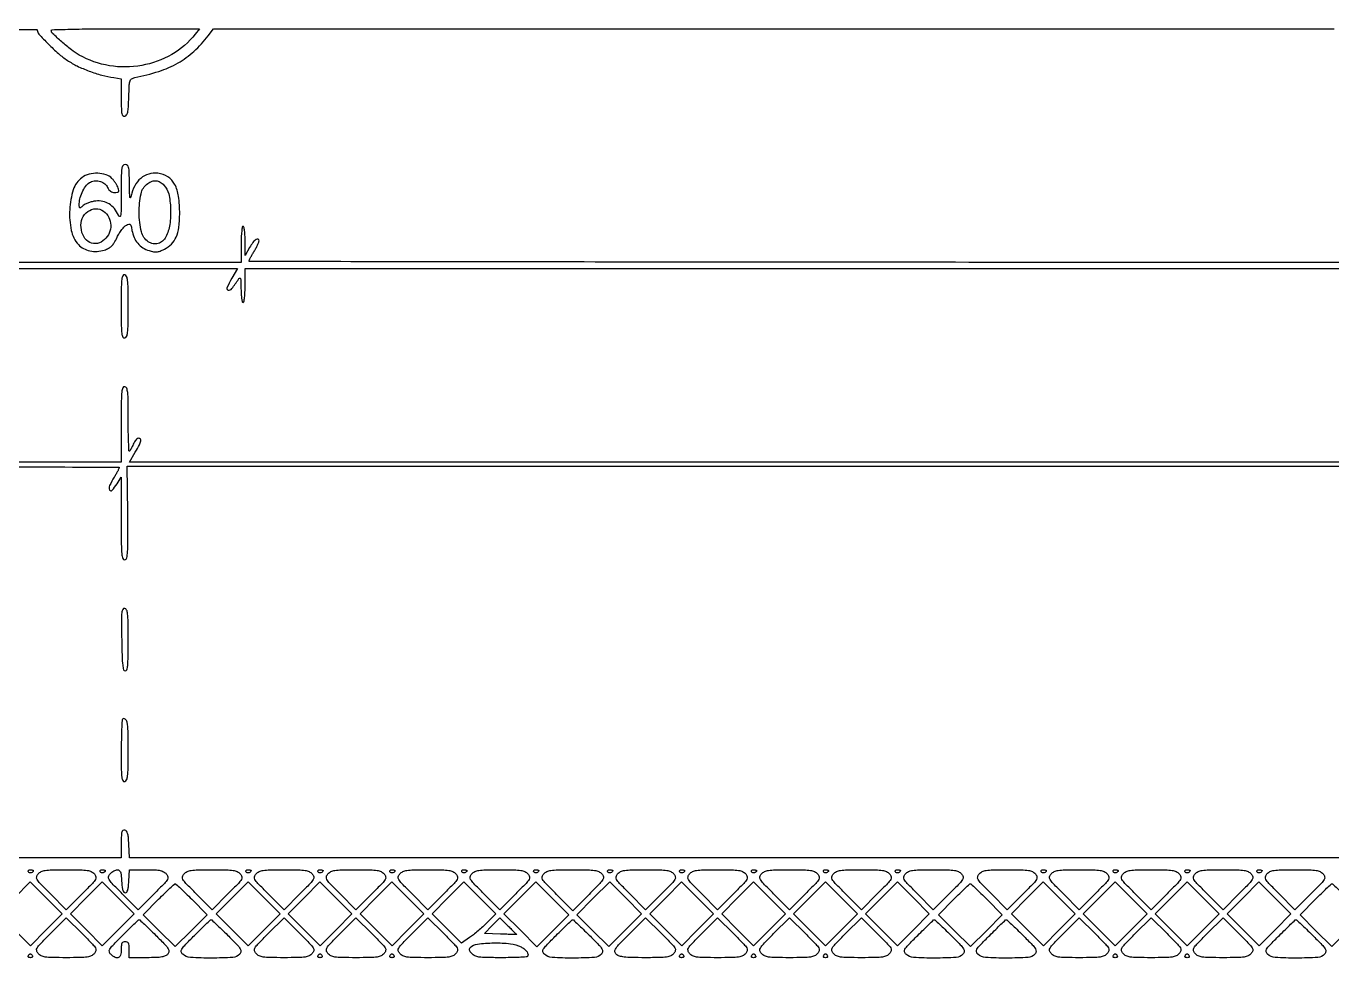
# Model space of a CAD drawing. Extents: x 0 to 836, y 5 to 589.
# Drawn here: x 390.2 to 445.5, y 508.4 to 548.1 of the extents above; entities that cross this region are included whole.
import ezdxf

# ---------------------------------------------------------------- set-up
doc = ezdxf.new("R2010")
doc.units = 0
doc.header["$MEASUREMENT"] = 0

msp = doc.modelspace()

# ---------------------------------------------------------------- linework, layer by layer
for points in [[(201.712326, 537.783562, -0.000001), (217.055896, 537.76491, -0.426088)], [(546.939, 229.3929, -0.000106), (546.943559, 250.949215, -0.000176), (546.957638, 269.095817, -0.000001), (546.976289, 285.583213, -0.415883)], [(836.0595, 588.6891), (420.497259, 588.710259, 0.000013), (261.145696, 588.714318, 0.000021), (126.989856, 588.708632), (4.934769, 588.698274, 0.19889), (4.878609, 588.675009, 0.198853), (4.855343, 588.618859), (4.83877, 516.273901, 0.000036), (4.826254, 436.744061, 0.000021), (4.8222, 342.282364), (4.8222, 95.946129), (4.469225, 95.920114, 0.031904), (4.160456, 95.877435, 0.315999), (4.075312, 95.787407, 0.415411), (4.137995, 95.703578, 0.035338), (4.43445, 95.6826), (4.8222, 95.6826), (4.8222, 50.2101), (4.8222, 4.7376), (420.462, 4.7376), (836.1018, 4.7376)], [(604.852986, 529.408162, -0.000002), (620.423836, 529.389509, -0.550615)], [(238.738155, 529.614638, -0.000002), (224.300981, 529.63329, -0.415836)], [(308.18842, 529.408162, -0.000002), (322.638019, 529.38951, -0.415836)], [(531.796111, 538.074638, -0.000002), (517.6951, 538.093291, -0.426056)], [(446.3496, 538.056, -0.000127), (428.442779, 538.060559, -0.000212), (413.368417, 538.074638, -0.000002), (399.676779, 538.093291, -0.415815), (399.650833, 538.11945, -0.111035), (399.660059, 538.159209, -0.00754), (399.712365, 538.263667, -0.010506), (399.779825, 538.387054, -0.007675), (399.859693, 538.5213, 0.013093), (399.939685, 538.65913, 0.015532), (400.00767, 538.79343, 0.014424), (400.057831, 538.909253, 0.08935), (400.07076, 538.9725, 0.300243), (400.028695, 539.039601, 0.270054), (399.946044, 539.031305, 0.076762), (399.813882, 538.900354, 0.029789), (399.672942, 538.683923), (399.483983, 538.3521), (399.482592, 538.96545, 0.012089), (399.476188, 539.20756, 0.022171), (399.457481, 539.403965, 0.019132), (399.431088, 539.551054, 0.352327), (399.3966, 539.5788, 0.365646), (399.361003, 539.548751, 0.014491), (399.3355, 539.3673, 0.018502), (399.317644, 539.125321, 0.009164), (399.312, 538.8174), (399.312, 538.056), (394.449695, 538.056), (389.58739, 538.056)], [(77.850638, 481.579418, -0.000002), (77.869294, 494.031443, -0.550517)], [(336.166934, 548.220763, -0.000002), (326.827688, 548.233536, -0.413812)], [(77.644162, 421.684687, -0.000002), (77.625507, 409.236574, -0.415775)], [(689.941022, 529.408162, -0.000003), (701.809045, 529.389505, -0.550493)], [(333.609652, 529.614638, -0.000003), (323.198363, 529.633296, -0.415688)], [(383.716206, 529.408162, -0.000003), (394.123716, 529.389504, -0.425916), (394.14876, 529.36335, -0.10382), (394.138677, 529.323612, -0.007062), (394.08567, 529.219133, -0.009869), (394.017721, 529.095745, -0.007234), (393.937693, 528.9615, 0.028609), (393.745805, 528.6059, 0.215036), (393.74319, 528.41928, 0.550574), (393.844454, 528.403496, 0.037328), (394.057067, 528.68655), (394.23315, 528.9615), (394.234575, 527.199847, 0.001647), (394.238981, 526.126045, 0.019671), (394.258371, 525.711454, 0.062563), (394.300372, 525.515396, 0.373672), (394.38405, 525.467531, 0.292436), (394.468886, 525.548915, 0.043269), (394.506242, 525.794958, 0.017033), (394.520599, 526.271354, 0.001543), (394.512242, 527.461834), (394.492383, 529.4268), (454.184467, 529.4268)], [(835.429914, 203.53197, -0.00002), (835.42504, 321.569549)], [(381.27946, 547.935135, -0.000004), (390.656104, 547.916048, -0.413615), (390.6828, 547.889297, 0.188005), (390.74747, 547.723386, 0.010082), (391.145149, 547.307903, 0.016776), (391.580338, 546.899564, 0.032827), (391.957361, 546.610324, 0.034971), (392.371145, 546.374035, 0.023107), (392.875077, 546.159348, 0.022728), (393.41004, 545.987347, 0.028662), (393.91875, 545.87981), (394.236, 545.831533), (394.236, 545.025463, 0.004282), (394.240048, 544.55288, 0.04277), (394.260292, 544.356297, 0.15429), (394.306267, 544.270983, 0.244548), (394.38405, 544.247714, 0.200253), (394.46203, 544.299282, 0.095625), (394.509747, 544.411965, 0.038946), (394.537953, 544.624334, 0.005765), (394.556414, 545.056799, -0.004108), (394.576578, 545.569006, -0.062791), (394.607017, 545.74321, -0.185021), (394.675132, 545.830201, -0.087614), (394.810214, 545.881944, 0.030583), (395.831825, 546.145171, 0.051371), (396.641498, 546.502844, 0.055772), (397.314768, 546.993791, 0.044457), (397.921515, 547.65768), (398.147682, 547.9542), (445.598241, 547.9542)], [(604.231838, 387.151416, -0.000003), (604.250494, 398.693431, -0.41574)], [(389.4984, 537.8022), (394.32548, 537.8022), (399.15256, 537.8022), (398.917407, 537.383873, 0.022436), (398.712797, 536.978303, 0.504052), (398.767955, 536.880013, 0.269531), (398.922766, 536.945633, 0.018953), (399.201275, 537.348019, -0.16362), (399.249607, 537.387016, -0.444968), (399.284033, 537.368972, -0.055603), (399.301227, 537.246595, -0.004947), (399.307025, 536.93505, 0.013429), (399.314934, 536.712763, 0.023296), (399.335029, 536.529156, 0.020304), (399.362521, 536.390833, 0.34644), (399.3966, 536.364, 0.362465), (399.431916, 536.393474, 0.015687), (399.457562, 536.564925, 0.019442), (399.475508, 536.79386, 0.009838), (399.4812, 537.0831), (399.4812, 537.8022), (446.265, 537.8022)], [(454.261895, 529.596), (394.57879, 529.596), (394.830395, 530.022723, 0.009261), (395.006727, 530.334854, 0.067668), (395.067189, 530.495203, 0.245826), (395.046111, 530.575524, 0.211069), (394.965364, 530.6112, 0.164333), (394.913203, 530.593581, 0.050795), (394.851887, 530.536113, 0.044639), (394.791962, 530.453415, 0.036302), (394.742848, 530.355585, -0.012001), (394.698469, 530.25532, -0.015425), (394.652668, 530.165501, -0.01326), (394.610568, 530.093469, -0.115526), (394.584534, 530.067439, -0.572378), (394.563284, 530.078622, -0.001831), (394.547503, 530.445562, -0.006227), (394.535856, 530.878981, -0.003602), (394.5321, 531.40035, 0.002493), (394.528077, 532.207303, 0.023961), (394.508212, 532.550109, 0.065149), (394.465993, 532.725738, 0.258871), (394.38405, 532.794499, 0.361047), (394.301259, 532.749115, 0.070932), (394.258714, 532.571238, 0.021467), (394.239573, 532.190377, 0.001822), (394.236, 531.209603), (394.236, 529.596), (358.704, 529.596, -0.000167)], [(493.0488, 512.8452), (443.815465, 512.8452), (394.582131, 512.8452), (394.557115, 513.415375, 0.009548), (394.538128, 513.716648, 0.049915), (394.508118, 513.879913, 0.10733), (394.459357, 513.97016, 0.169902), (394.38405, 514.013779, 0.193767), (394.307549, 513.998717, 0.187015), (394.261386, 513.93458, 0.057148), (394.240403, 513.785606, 0.006439), (394.236, 513.443728), (394.236, 512.845449), (309.218878, 512.845368)]]:
    msp.add_lwpolyline(points, format="xyb")
for points in [[(397.368427, 547.726316, -0.094964), (396.375535, 546.864368, -0.086785), (395.102817, 546.396295, -0.085725), (393.732764, 546.384987, -0.089509), (392.460637, 546.836875, -0.034998), (392.126308, 547.060645, -0.015577), (391.717496, 547.398706, -0.008477), (391.331331, 547.750641, -0.206561), (391.275, 547.881177, -0.406791), (391.304099, 547.911025, -0.000533), (392.1963, 547.932749, -0.003638), (393.208714, 547.948952, -0.002182), (394.41134, 547.9542), (397.547681, 547.9542)], [(394.232689, 540.99585, -0.00187), (394.228032, 540.277984, -0.028245), (394.21141, 540.029148, -0.467356), (394.170159, 540.002519, -0.218113), (394.115749, 540.051275, 0.065063), (393.946761, 540.332813, 0.085223), (393.72361, 540.532607, 0.089214), (393.455146, 540.640532, 0.079044), (393.153917, 540.654556, 0.031362), (393.002786, 540.627999, 0.027323), (392.848866, 540.581853, 0.028287), (392.714095, 540.52448, 0.069244), (392.625167, 540.463993, -0.010472), (392.517048, 540.37019, -0.297784), (392.48198, 540.366145, -0.274003), (392.462178, 540.39691, -0.009257), (392.4594, 540.546953, -0.072542), (392.49731, 540.806876, -0.047148), (392.611188, 541.088802, -0.048132), (392.767089, 541.32974, -0.118747), (392.931858, 541.458655, -0.094816), (393.139695, 541.509177, -0.089828), (393.355754, 541.480978, -0.093742), (393.54071, 541.380919, -0.11562), (393.660257, 541.226166, 0.05591), (393.714584, 541.135376, 0.077484), (393.782889, 541.069775, 0.081855), (393.864813, 541.030484, 0.071083), (393.959181, 541.017, 0.033646), (394.066815, 541.024251, 0.197222), (394.114893, 541.052033, 0.203472), (394.12874, 541.104959, 0.035991), (394.106111, 541.20735, 0.050004), (394.07004, 541.295258, 0.021867), (394.005933, 541.403913, 0.02138), (393.927229, 541.51427, 0.026725), (393.844688, 541.6092, 0.12095), (393.591039, 541.768551, 0.073227), (393.239922, 541.83027, 0.070822), (392.872682, 541.788371, 0.09535), (392.571354, 541.644616, 0.157916), (392.207003, 541.136721, 0.064258), (392.052315, 540.290043, 0.06353), (392.117722, 539.413972, 0.134338), (392.422829, 538.811069, 0.088066), (392.635813, 538.645924, 0.068788), (392.911583, 538.546347, 0.065649), (393.217076, 538.522456, 0.06651), (393.5169, 538.578841, 0.039272), (393.701485, 538.656277, 0.076684), (393.830232, 538.74991, 0.064492), (393.938205, 538.888994, 0.02115), (394.060271, 539.118378, -0.024953), (394.152562, 539.288676, -0.025951), (394.260259, 539.446631, -0.026783), (394.367226, 539.572634, -0.093381), (394.45325, 539.634983, -0.043134), (394.563213, 539.675711, -0.262036), (394.619965, 539.66158, -0.151705), (394.656395, 539.596921, -0.013355), (394.691395, 539.410179, 0.063366), (394.777766, 539.115511, 0.073015), (394.932597, 538.867153, 0.074499), (395.149279, 538.677551, 0.069869), (395.416675, 538.554721, 0.026842), (395.603401, 538.509535, 0.069755), (395.741297, 538.503399, 0.067582), (395.878101, 538.535398, 0.024029), (396.062454, 538.616135, 0.08301), (396.362312, 538.833149, 0.092798), (396.561609, 539.12849, 0.071312), (396.673571, 539.539149, 0.029806), (396.710458, 540.112992, 0.034601), (396.662261, 540.858323, 0.089966), (396.497207, 541.36797, 0.127907), (396.207367, 541.680919, 0.113238), (395.788266, 541.830949, 0.100897), (395.399827, 541.798688, 0.104785), (395.060882, 541.616686, 0.09659), (394.805011, 541.29808, 0.07336), (394.656302, 540.87443, -0.088362), (394.628472, 540.802119, -0.70458), (394.605575, 540.806771, -0.029636), (394.591331, 540.976952, -0.003113), (394.584129, 541.37655, 0.004094), (394.574092, 541.878786, 0.046394), (394.550142, 542.075928, 0.158405), (394.497523, 542.166186, 0.184239), (394.4052, 542.2014, 0.237806), (394.310901, 542.153862, 0.124331), (394.259703, 542.029142, 0.032469), (394.238392, 541.753704, 0.002389)], [(396.045933, 541.329758, -0.144075), (396.245734, 540.963345, -0.044146), (396.325037, 540.331223, -0.044375), (396.289911, 539.657924, -0.081718), (396.126195, 539.135876, -0.09631), (395.988249, 538.957764, -0.114296), (395.801136, 538.857437, -0.114637), (395.589414, 538.849751, -0.097318), (395.381681, 538.934174, -0.192896), (395.088969, 539.353296, -0.054774), (394.992695, 540.15784, -0.054766), (395.073526, 540.965359, -0.189883), (395.357912, 541.395206, -0.063398), (395.543619, 541.492925, -0.113636), (395.713619, 541.515403, -0.112269), (395.877741, 541.461298, -0.060914)], [(393.557048, 540.173152, -0.10684), (393.742347, 539.885661, -0.109765), (393.789966, 539.550179, -0.109146), (393.691007, 539.224613, -0.104617), (393.463058, 538.965235, -0.151218), (393.145374, 538.852442, -0.167491), (392.83421, 538.945601, -0.139993), (392.607531, 539.231827, -0.098224), (392.52708, 539.637402, -0.135032), (392.627807, 540.003576, -0.139461), (392.900774, 540.261351, -0.152321), (393.249266, 540.323804, -0.166619)], [(394.236, 536.1948, 0.002216), (394.239656, 535.369881, 0.02535), (394.259001, 535.045444, 0.088793), (394.30276, 534.897381, 0.335991), (394.38405, 534.857305, 0.254832), (394.465632, 534.924542, 0.068159), (394.508097, 535.093415, 0.024934), (394.528038, 535.423243, 0.002632), (394.5321, 536.1948, 0.002632), (394.528038, 536.966357, 0.024934), (394.508097, 537.296185, 0.068159), (394.465632, 537.465058, 0.254832), (394.38405, 537.532295, 0.335991), (394.30276, 537.492219, 0.088793), (394.259001, 537.344156, 0.02535), (394.239656, 537.019719, 0.002216)], [(394.254968, 522.094373, 0.002999), (394.272108, 521.362697, 0.020579), (394.297498, 521.003518, 0.04165), (394.336244, 520.807317, 0.334881), (394.4052, 520.7553, 0.335246), (394.47338, 520.806803, 0.045119), (394.508901, 520.994807, 0.021179), (394.52782, 521.343466, 0.002964), (394.5321, 522.065441, 0.002588), (394.528075, 522.842999, 0.025348), (394.508058, 523.170545, 0.071206), (394.464845, 523.337072, 0.251212), (394.381868, 523.404515, 0.328399), (394.300238, 523.36565, 0.099142), (394.257947, 523.22607, 0.02635), (394.244222, 522.913413, 0.002151)], [(394.294162, 518.712562, 0.185399), (394.270698, 518.659844, 0.002359), (394.253085, 518.288611, 0.006502), (394.240202, 517.854783, 0.004171), (394.236, 517.350997, 0.002344), (394.239682, 516.565468, 0.026565), (394.25909, 516.255318, 0.09424), (394.303152, 516.11464, 0.328503), (394.38405, 516.076105, 0.254366), (394.465594, 516.14319, 0.068477), (394.508084, 516.311371, 0.025039), (394.528034, 516.639851, 0.002648), (394.5321, 517.407709, 0.005609), (394.523161, 518.204499, 0.039503), (394.483934, 518.590022, 0.185758), (394.404812, 518.719744, 0.376737)], [(390.5136, 512.300293, -0.211827), (390.489608, 512.246202, -0.127879), (390.426385, 512.213171, -0.122608), (390.353024, 512.214412, -0.191362), (390.302953, 512.25162, -0.136093), (390.293456, 512.284272, -0.190788), (390.304167, 512.312343, -0.140899), (390.335117, 512.331288, -0.067432), (390.381707, 512.3376, -0.026751), (390.432246, 512.334894, -0.042195), (390.474856, 512.326641, -0.051652), (390.504887, 512.314686, -0.279105)], [(393.097414, 512.164517, -0.1221), (393.163524, 512.041337, -0.202118), (393.146242, 511.92644, -0.05597), (393.018647, 511.762028, -0.0034), (392.580461, 511.317843), (391.90687, 510.644252), (391.236539, 511.318539, -0.003427), (390.801311, 511.762376, -0.055773), (390.673958, 511.927379, -0.200635), (390.656586, 512.042422, -0.122971), (390.722215, 512.165213, -0.10066), (390.849846, 512.25917, -0.072566), (391.019805, 512.309715, -0.031899), (391.303273, 512.332558, -0.004158), (391.9095, 512.3376, -0.004148), (392.516659, 512.332563, -0.032035), (392.799728, 512.309688, -0.073036), (392.969461, 512.258945, -0.100062)], [(393.5592, 512.300293, -0.211827), (393.535208, 512.246202, -0.127879), (393.471985, 512.213171, -0.122608), (393.398624, 512.214412, -0.191362), (393.348553, 512.25162, -0.136093), (393.339056, 512.284272, -0.190788), (393.349767, 512.312343, -0.140899), (393.380717, 512.331288, -0.067432), (393.427307, 512.3376, -0.026751), (393.477846, 512.334894, -0.042195), (393.520456, 512.326641, -0.051652), (393.550487, 512.314686, -0.279105)], [(394.252928, 511.85115, 0.01247), (394.271281, 511.61343, 0.050386), (394.300518, 511.471154, 0.101747), (394.343909, 511.392878, 0.218857), (394.4052, 511.3647, 0.218857), (394.466491, 511.392878, 0.101747), (394.509882, 511.471154, 0.050386), (394.539119, 511.61343, 0.01247), (394.557472, 511.85115), (394.582844, 512.3376), (395.28461, 512.3376, -0.008038), (395.674677, 512.331329, -0.041728), (395.888466, 512.306513, -0.076612), (396.028852, 512.254967, -0.082792), (396.143014, 512.164517, -0.1221), (396.209124, 512.041337, -0.202118), (396.191842, 511.92644, -0.05597), (396.064247, 511.762028, -0.0034), (395.626061, 511.317843), (394.95247, 510.644252), (394.282139, 511.318539, -0.003427), (393.846911, 511.762376, -0.055773), (393.719558, 511.927379, -0.200635), (393.702186, 512.042422, -0.122971), (393.767815, 512.165213, -0.043005), (393.838726, 512.231177, -0.03824), (393.922607, 512.286961, -0.040251), (394.006323, 512.325353, -0.087602), (394.07569, 512.3376, -0.15957), (394.15323, 512.312207, -0.148184), (394.203521, 512.24517, -0.063607), (394.233683, 512.111769, -0.010801)], [(399.273214, 512.164517, -0.1221), (399.339324, 512.041337, -0.202118), (399.322042, 511.92644, -0.05597), (399.194447, 511.762028, -0.0034), (398.756261, 511.317843), (398.08267, 510.644252), (397.412339, 511.318539, -0.003427), (396.977111, 511.762376, -0.055773), (396.849758, 511.927379, -0.200635), (396.832386, 512.042422, -0.122971), (396.898015, 512.165213, -0.10066), (397.025646, 512.25917, -0.072566), (397.195605, 512.309715, -0.031899), (397.479073, 512.332558, -0.004158), (398.0853, 512.3376, -0.004148), (398.692459, 512.332563, -0.032035), (398.975528, 512.309688, -0.073036), (399.145261, 512.258945, -0.100062)], [(399.735, 512.300293, -0.211827), (399.711008, 512.246202, -0.127879), (399.647785, 512.213171, -0.122608), (399.574424, 512.214412, -0.191362), (399.524353, 512.25162, -0.136093), (399.514856, 512.284272, -0.190788), (399.525567, 512.312343, -0.140899), (399.556517, 512.331288, -0.067432), (399.603107, 512.3376, -0.026751), (399.653646, 512.334894, -0.042195), (399.696256, 512.326641, -0.051652), (399.726287, 512.314686, -0.279105)], [(402.318814, 512.164517, -0.1221), (402.384924, 512.041337, -0.202118), (402.367642, 511.92644, -0.05597), (402.240047, 511.762028, -0.0034), (401.801861, 511.317843), (401.12827, 510.644252), (400.457939, 511.318539, -0.003427), (400.022711, 511.762376, -0.055773), (399.895358, 511.927379, -0.200635), (399.877986, 512.042422, -0.122971), (399.943615, 512.165213, -0.10066), (400.071246, 512.25917, -0.072566), (400.241205, 512.309715, -0.031899), (400.524673, 512.332558, -0.004158), (401.1309, 512.3376, -0.004148), (401.738059, 512.332563, -0.032035), (402.021128, 512.309688, -0.073036), (402.190861, 512.258945, -0.100062)], [(402.7806, 512.300293, -0.211827), (402.756608, 512.246202, -0.127879), (402.693385, 512.213171, -0.122608), (402.620024, 512.214412, -0.191362), (402.569953, 512.25162, -0.136093), (402.560456, 512.284272, -0.190788), (402.571167, 512.312343, -0.140899), (402.602117, 512.331288, -0.067432), (402.648707, 512.3376, -0.026751), (402.699246, 512.334894, -0.042195), (402.741856, 512.326641, -0.051652), (402.771887, 512.314686, -0.279105)], [(405.364414, 512.164517, -0.1221), (405.430524, 512.041337, -0.202118), (405.413242, 511.92644, -0.05597), (405.285647, 511.762028, -0.0034), (404.847461, 511.317843), (404.17387, 510.644252), (403.503539, 511.318539, -0.003427), (403.068311, 511.762376, -0.055773), (402.940958, 511.927379, -0.200635), (402.923586, 512.042422, -0.122971), (402.989215, 512.165213, -0.10066), (403.116846, 512.25917, -0.072566), (403.286805, 512.309715, -0.031899), (403.570273, 512.332558, -0.004158), (404.1765, 512.3376, -0.004148), (404.783659, 512.332563, -0.032035), (405.066728, 512.309688, -0.073036), (405.236461, 512.258945, -0.100062)], [(405.8262, 512.300293, -0.211827), (405.802208, 512.246202, -0.127879), (405.738985, 512.213171, -0.122608), (405.665624, 512.214412, -0.191362), (405.615553, 512.25162, -0.136093), (405.606056, 512.284272, -0.190788), (405.616767, 512.312343, -0.140899), (405.647717, 512.331288, -0.067432), (405.694307, 512.3376, -0.026751), (405.744846, 512.334894, -0.042195), (405.787456, 512.326641, -0.051652), (405.817487, 512.314686, -0.279105)], [(408.410014, 512.164517, -0.1221), (408.476124, 512.041337, -0.202118), (408.458842, 511.92644, -0.05597), (408.331247, 511.762028, -0.0034), (407.893061, 511.317843), (407.21947, 510.644252), (406.549139, 511.318539, -0.003427), (406.113911, 511.762376, -0.055773), (405.986558, 511.927379, -0.200635), (405.969186, 512.042422, -0.122971), (406.034815, 512.165213, -0.10066), (406.162446, 512.25917, -0.072566), (406.332405, 512.309715, -0.031899), (406.615873, 512.332558, -0.004158), (407.2221, 512.3376, -0.004148), (407.829259, 512.332563, -0.032035), (408.112328, 512.309688, -0.073036), (408.282061, 512.258945, -0.100062)], [(408.8718, 512.300293, -0.211827), (408.847808, 512.246202, -0.127879), (408.784585, 512.213171, -0.122608), (408.711224, 512.214412, -0.191362), (408.661153, 512.25162, -0.136093), (408.651656, 512.284272, -0.190788), (408.662367, 512.312343, -0.140899), (408.693317, 512.331288, -0.067432), (408.739907, 512.3376, -0.026751), (408.790446, 512.334894, -0.042195), (408.833056, 512.326641, -0.051652), (408.863087, 512.314686, -0.279105)], [(411.455614, 512.164517, -0.1221), (411.521724, 512.041337, -0.202118), (411.504442, 511.92644, -0.05597), (411.376847, 511.762028, -0.0034), (410.938661, 511.317843), (410.26507, 510.644252), (409.594739, 511.318539, -0.003427), (409.159511, 511.762376, -0.055773), (409.032158, 511.927379, -0.200635), (409.014786, 512.042422, -0.122971), (409.080415, 512.165213, -0.10066), (409.208046, 512.25917, -0.072566), (409.378005, 512.309715, -0.031899), (409.661473, 512.332558, -0.004158), (410.2677, 512.3376, -0.004148), (410.874859, 512.332563, -0.032035), (411.157928, 512.309688, -0.073036), (411.327661, 512.258945, -0.100062)], [(411.9174, 512.300293, -0.211827), (411.893408, 512.246202, -0.127879), (411.830185, 512.213171, -0.122608), (411.756824, 512.214412, -0.191362), (411.706753, 512.25162, -0.136093), (411.697256, 512.284272, -0.190788), (411.707967, 512.312343, -0.140899), (411.738917, 512.331288, -0.067432), (411.785507, 512.3376, -0.026751), (411.836046, 512.334894, -0.042195), (411.878656, 512.326641, -0.051652), (411.908687, 512.314686, -0.279105)], [(414.585814, 512.164517, -0.126177), (414.651014, 512.040654, -0.199623), (414.632104, 511.923887, -0.054453), (414.500354, 511.755323, -0.003295), (414.049026, 511.298008), (413.3556, 510.604582), (412.662174, 511.298008, -0.003295), (412.210846, 511.755323, -0.054453), (412.079096, 511.923887, -0.199623), (412.060186, 512.040654, -0.126177), (412.125386, 512.164517, -0.102125), (412.254928, 512.259303, -0.072217), (412.428482, 512.309954, -0.031069), (412.720335, 512.332664, -0.003885), (413.3556, 512.3376, -0.003885), (413.990865, 512.332664, -0.031069), (414.282718, 512.309954, -0.072217), (414.456272, 512.259303, -0.102125)], [(415.0476, 512.300293, -0.211827), (415.023608, 512.246202, -0.127879), (414.960385, 512.213171, -0.122608), (414.887024, 512.214412, -0.191362), (414.836953, 512.25162, -0.136093), (414.827456, 512.284272, -0.190788), (414.838167, 512.312343, -0.140899), (414.869117, 512.331288, -0.067432), (414.915707, 512.3376, -0.026751), (414.966246, 512.334894, -0.042195), (415.008856, 512.326641, -0.051652), (415.038887, 512.314686, -0.279105)], [(417.631414, 512.164517, -0.1221), (417.697524, 512.041337, -0.202118), (417.680242, 511.92644, -0.05597), (417.552647, 511.762028, -0.0034), (417.114461, 511.317843), (416.44087, 510.644252), (415.770539, 511.318539, -0.003427), (415.335311, 511.762376, -0.055773), (415.207958, 511.927379, -0.200635), (415.190586, 512.042422, -0.122971), (415.256215, 512.165213, -0.10066), (415.383846, 512.25917, -0.072566), (415.553805, 512.309715, -0.031899), (415.837273, 512.332558, -0.004158), (416.4435, 512.3376, -0.004148), (417.050659, 512.332563, -0.032035), (417.333728, 512.309688, -0.073036), (417.503461, 512.258945, -0.100062)], [(418.0932, 512.300293, -0.211827), (418.069208, 512.246202, -0.127879), (418.005985, 512.213171, -0.122608), (417.932624, 512.214412, -0.191362), (417.882553, 512.25162, -0.136093), (417.873056, 512.284272, -0.190788), (417.883767, 512.312343, -0.140899), (417.914717, 512.331288, -0.067432), (417.961307, 512.3376, -0.026751), (418.011846, 512.334894, -0.042195), (418.054456, 512.326641, -0.051652), (418.084487, 512.314686, -0.279105)], [(420.677014, 512.164517, -0.1221), (420.743124, 512.041337, -0.202118), (420.725842, 511.92644, -0.05597), (420.598247, 511.762028, -0.0034), (420.160061, 511.317843), (419.48647, 510.644252), (418.816139, 511.318539, -0.003427), (418.380911, 511.762376, -0.055773), (418.253558, 511.927379, -0.200635), (418.236186, 512.042422, -0.122971), (418.301815, 512.165213, -0.10066), (418.429446, 512.25917, -0.072566), (418.599405, 512.309715, -0.031899), (418.882873, 512.332558, -0.004158), (419.4891, 512.3376, -0.004148), (420.096259, 512.332563, -0.032035), (420.379328, 512.309688, -0.073036), (420.549061, 512.258945, -0.100062)], [(421.1388, 512.300293, -0.211827), (421.114808, 512.246202, -0.127879), (421.051585, 512.213171, -0.122608), (420.978224, 512.214412, -0.191362), (420.928153, 512.25162, -0.136093), (420.918656, 512.284272, -0.190788), (420.929367, 512.312343, -0.140899), (420.960317, 512.331288, -0.067432), (421.006907, 512.3376, -0.026751), (421.057446, 512.334894, -0.042195), (421.100056, 512.326641, -0.051652), (421.130087, 512.314686, -0.279105)], [(423.722614, 512.164517, -0.1221), (423.788724, 512.041337, -0.202118), (423.771442, 511.92644, -0.05597), (423.643847, 511.762028, -0.0034), (423.205661, 511.317843), (422.53207, 510.644252), (421.861739, 511.318539, -0.003427), (421.426511, 511.762376, -0.055773), (421.299158, 511.927379, -0.200635), (421.281786, 512.042422, -0.122971), (421.347415, 512.165213, -0.10066), (421.475046, 512.25917, -0.072566), (421.645005, 512.309715, -0.031899), (421.928473, 512.332558, -0.004158), (422.5347, 512.3376, -0.004148), (423.141859, 512.332563, -0.032035), (423.424928, 512.309688, -0.073036), (423.594661, 512.258945, -0.100062)], [(424.1844, 512.300293, -0.211827), (424.160408, 512.246202, -0.127879), (424.097185, 512.213171, -0.122608), (424.023824, 512.214412, -0.191362), (423.973753, 512.25162, -0.136093), (423.964256, 512.284272, -0.190788), (423.974967, 512.312343, -0.140899), (424.005917, 512.331288, -0.067432), (424.052507, 512.3376, -0.026751), (424.103046, 512.334894, -0.042195), (424.145656, 512.326641, -0.051652), (424.175687, 512.314686, -0.279105)], [(426.768214, 512.164517, -0.1221), (426.834324, 512.041337, -0.202118), (426.817042, 511.92644, -0.05597), (426.689447, 511.762028, -0.0034), (426.251261, 511.317843), (425.57767, 510.644252), (424.907339, 511.318539, -0.003427), (424.472111, 511.762376, -0.055773), (424.344758, 511.927379, -0.200635), (424.327386, 512.042422, -0.122971), (424.393015, 512.165213, -0.10066), (424.520646, 512.25917, -0.072566), (424.690605, 512.309715, -0.031899), (424.974073, 512.332558, -0.004158), (425.5803, 512.3376, -0.004148), (426.187459, 512.332563, -0.032035), (426.470528, 512.309688, -0.073036), (426.640261, 512.258945, -0.100062)], [(427.23, 512.300293, -0.211827), (427.206008, 512.246202, -0.127879), (427.142785, 512.213171, -0.122608), (427.069424, 512.214412, -0.191362), (427.019353, 512.25162, -0.136093), (427.009856, 512.284272, -0.190788), (427.020567, 512.312343, -0.140899), (427.051517, 512.331288, -0.067432), (427.098107, 512.3376, -0.026751), (427.148646, 512.334894, -0.042195), (427.191256, 512.326641, -0.051652), (427.221287, 512.314686, -0.279105)], [(429.813814, 512.164517, -0.1221), (429.879924, 512.041337, -0.202118), (429.862642, 511.92644, -0.05597), (429.735047, 511.762028, -0.0034), (429.296861, 511.317843), (428.62327, 510.644252), (427.952939, 511.318539, -0.003427), (427.517711, 511.762376, -0.055773), (427.390358, 511.927379, -0.200635), (427.372986, 512.042422, -0.122971), (427.438615, 512.165213, -0.10066), (427.566246, 512.25917, -0.072566), (427.736205, 512.309715, -0.031899), (428.019673, 512.332558, -0.004158), (428.6259, 512.3376, -0.004148), (429.233059, 512.332563, -0.032035), (429.516128, 512.309688, -0.073036), (429.685861, 512.258945, -0.100062)], [(432.944014, 512.164517, -0.1221), (433.010124, 512.041337, -0.202118), (432.992842, 511.92644, -0.05597), (432.865247, 511.762028, -0.0034), (432.427061, 511.317843), (431.75347, 510.644252), (431.083139, 511.318539, -0.003427), (430.647911, 511.762376, -0.055773), (430.520558, 511.927379, -0.200635), (430.503186, 512.042422, -0.122971), (430.568815, 512.165213, -0.10066), (430.696446, 512.25917, -0.072566), (430.866405, 512.309715, -0.031899), (431.149873, 512.332558, -0.004158), (431.7561, 512.3376, -0.004148), (432.363259, 512.332563, -0.032035), (432.646328, 512.309688, -0.073036), (432.816061, 512.258945, -0.100062)], [(433.4058, 512.300293, -0.211827), (433.381808, 512.246202, -0.127879), (433.318585, 512.213171, -0.122608), (433.245224, 512.214412, -0.191362), (433.195153, 512.25162, -0.136093), (433.185656, 512.284272, -0.190788), (433.196367, 512.312343, -0.140899), (433.227317, 512.331288, -0.067432), (433.273907, 512.3376, -0.026751), (433.324446, 512.334894, -0.042195), (433.367056, 512.326641, -0.051652), (433.397087, 512.314686, -0.279105)], [(435.989614, 512.164517, -0.1221), (436.055724, 512.041337, -0.202118), (436.038442, 511.92644, -0.05597), (435.910847, 511.762028, -0.0034), (435.472661, 511.317843), (434.79907, 510.644252), (434.128739, 511.318539, -0.003427), (433.693511, 511.762376, -0.055773), (433.566158, 511.927379, -0.200635), (433.548786, 512.042422, -0.122971), (433.614415, 512.165213, -0.10066), (433.742046, 512.25917, -0.072566), (433.912005, 512.309715, -0.031899), (434.195473, 512.332558, -0.004158), (434.8017, 512.3376, -0.004148), (435.408859, 512.332563, -0.032035), (435.691928, 512.309688, -0.073036), (435.861661, 512.258945, -0.100062)], [(436.4514, 512.300293, -0.211827), (436.427408, 512.246202, -0.127879), (436.364185, 512.213171, -0.122608), (436.290824, 512.214412, -0.191362), (436.240753, 512.25162, -0.136093), (436.231256, 512.284272, -0.190788), (436.241967, 512.312343, -0.140899), (436.272917, 512.331288, -0.067432), (436.319507, 512.3376, -0.026751), (436.370046, 512.334894, -0.042195), (436.412656, 512.326641, -0.051652), (436.442687, 512.314686, -0.279105)], [(439.035214, 512.164517, -0.1221), (439.101324, 512.041337, -0.202118), (439.084042, 511.92644, -0.05597), (438.956447, 511.762028, -0.0034), (438.518261, 511.317843), (437.84467, 510.644252), (437.174339, 511.318539, -0.003427), (436.739111, 511.762376, -0.055773), (436.611758, 511.927379, -0.200635), (436.594386, 512.042422, -0.122971), (436.660015, 512.165213, -0.10066), (436.787646, 512.25917, -0.072566), (436.957605, 512.309715, -0.031899), (437.241073, 512.332558, -0.004158), (437.8473, 512.3376, -0.004148), (438.454459, 512.332563, -0.032035), (438.737528, 512.309688, -0.073036), (438.907261, 512.258945, -0.100062)], [(439.497, 512.300293, -0.211827), (439.473008, 512.246202, -0.127879), (439.409785, 512.213171, -0.122608), (439.336424, 512.214412, -0.191362), (439.286353, 512.25162, -0.136093), (439.276856, 512.284272, -0.190788), (439.287567, 512.312343, -0.140899), (439.318517, 512.331288, -0.067432), (439.365107, 512.3376, -0.026751), (439.415646, 512.334894, -0.042195), (439.458256, 512.326641, -0.051652), (439.488287, 512.314686, -0.279105)], [(442.080814, 512.164517, -0.1221), (442.146924, 512.041337, -0.202118), (442.129642, 511.92644, -0.05597), (442.002047, 511.762028, -0.0034), (441.563861, 511.317843), (440.89027, 510.644252), (440.219939, 511.318539, -0.003427), (439.784711, 511.762376, -0.055773), (439.657358, 511.927379, -0.200635), (439.639986, 512.042422, -0.122971), (439.705615, 512.165213, -0.10066), (439.833246, 512.25917, -0.072566), (440.003205, 512.309715, -0.031899), (440.286673, 512.332558, -0.004158), (440.8929, 512.3376, -0.004148), (441.500059, 512.332563, -0.032035), (441.783128, 512.309688, -0.073036), (441.952861, 512.258945, -0.100062)], [(442.5426, 512.300293, -0.211827), (442.518608, 512.246202, -0.127879), (442.455385, 512.213171, -0.122608), (442.382024, 512.214412, -0.191362), (442.331953, 512.25162, -0.136093), (442.322456, 512.284272, -0.190788), (442.333167, 512.312343, -0.140899), (442.364117, 512.331288, -0.067432), (442.410707, 512.3376, -0.026751), (442.461246, 512.334894, -0.042195), (442.503856, 512.326641, -0.051652), (442.533887, 512.314686, -0.279105)], [(445.126414, 512.164517, -0.1221), (445.192524, 512.041337, -0.202118), (445.175242, 511.92644, -0.05597), (445.047647, 511.762028, -0.0034), (444.609461, 511.317843), (443.93587, 510.644252), (443.265539, 511.318539, -0.003427), (442.830311, 511.762376, -0.055773), (442.702958, 511.927379, -0.200635), (442.685586, 512.042422, -0.122971), (442.751215, 512.165213, -0.10066), (442.878846, 512.25917, -0.072566), (443.048805, 512.309715, -0.031899), (443.332273, 512.332558, -0.004158), (443.9385, 512.3376, -0.004148), (444.545659, 512.332563, -0.032035), (444.828728, 512.309688, -0.073036), (444.998461, 512.258945, -0.100062)], [(397.220191, 511.087821), (397.873913, 510.430243), (397.197057, 509.757356), (396.5202, 509.084469), (395.843343, 509.757356), (395.166487, 510.430243), (395.820209, 511.087821, -0.00331), (396.074135, 511.339887, -0.005234), (396.295491, 511.552236, -0.001538), (396.489465, 511.733337, -0.189215), (396.5202, 511.7454, -0.189215), (396.550935, 511.733337, -0.001538), (396.744909, 511.552236, -0.005234), (396.966265, 511.339887, -0.00331)], [(409.715698, 510.090829, -0.012896), (409.545212, 509.924684, -0.009094), (409.345542, 509.746525, -0.009186), (409.148241, 509.583032, -0.019028), (408.987242, 509.464272), (408.637384, 509.226207), (408.016393, 509.85137), (407.395402, 510.476533), (408.068836, 511.153941), (408.74227, 511.831348), (409.418283, 511.155335), (410.094296, 510.479322)], [(430.890991, 511.087821), (431.544713, 510.430243), (430.867857, 509.757356), (430.191, 509.084469), (429.514143, 509.757356), (428.837287, 510.430243), (429.491009, 511.087821, -0.00331), (429.744935, 511.339887, -0.005234), (429.966291, 511.552236, -0.001538), (430.160265, 511.733337, -0.189215), (430.191, 511.7454, -0.189215), (430.221735, 511.733337, -0.001538), (430.415709, 511.552236, -0.005234), (430.637065, 511.339887, -0.00331)], [(446.203591, 511.087821), (446.857313, 510.430243), (446.180457, 509.757356), (445.5036, 509.084469), (444.826743, 509.757356), (444.149887, 510.430243), (444.803609, 511.087821, -0.00331), (445.057535, 511.339887, -0.005234), (445.278891, 511.552236, -0.001538), (445.472865, 511.733337, -0.189215), (445.5036, 511.7454, -0.189215), (445.534335, 511.733337, -0.001538), (445.728309, 511.552236, -0.005234), (445.949665, 511.339887, -0.00331)], [(393.097414, 508.788283, -0.100062), (392.969461, 508.693855, -0.073036), (392.799728, 508.643112, -0.032035), (392.516659, 508.620237, -0.004148), (391.9095, 508.6152, -0.004158), (391.303273, 508.620242, -0.031899), (391.019805, 508.643085, -0.072566), (390.849846, 508.69363, -0.10066), (390.722215, 508.787587, -0.122971), (390.656586, 508.910378, -0.200635), (390.673958, 509.025421, -0.055773), (390.801311, 509.190424, -0.003427), (391.236539, 509.634261), (391.90687, 510.308548), (392.580461, 509.634957, -0.0034), (393.018647, 509.190772, -0.05597), (393.146242, 509.02636, -0.202118), (393.163524, 508.911463, -0.1221)], [(395.69125, 509.57115, -0.004145), (396.09292, 509.16516, -0.049961), (396.229614, 508.9933, -0.168757), (396.257573, 508.877909, -0.161102), (396.20876, 508.76745, -0.103537), (396.102391, 508.690074, -0.063182), (395.953295, 508.644548, -0.034924), (395.72241, 508.621301, -0.007632), (395.322688, 508.6152), (394.5744, 508.6152), (394.5744, 508.9536, 0.017388), (394.56807, 509.135561, 0.098846), (394.542675, 509.22855, 0.184152), (394.491626, 509.275437, 0.094959), (394.4052, 509.292, 0.094959), (394.318774, 509.275437, 0.184152), (394.267725, 509.22855, 0.098846), (394.24233, 509.135561, 0.017388), (394.236, 508.9536, -0.058458), (394.209049, 508.723869, -0.234084), (394.121147, 508.618111, -0.234025), (393.983732, 508.62393, -0.058433), (393.795284, 508.758132, -0.151641), (393.732813, 508.863724, -0.199808), (393.750583, 508.973028, -0.05311), (393.879307, 509.138303, -0.003657), (394.294238, 509.561832, -0.00302), (394.549108, 509.815128, -0.004798), (394.770627, 510.028499, -0.001295), (394.965227, 510.211423, -0.190218), (394.993544, 510.2226, -0.188666), (395.021912, 510.211501, -0.001307), (395.21599, 510.031236, -0.004806), (395.436994, 509.820872, -0.003027)], [(398.73685, 509.57115, -0.004145), (399.13852, 509.16516, -0.049961), (399.275214, 508.9933, -0.168757), (399.303173, 508.877909, -0.161102), (399.25436, 508.76745, -0.19588), (398.964105, 508.627823, -0.014413), (398.063423, 508.598374, -0.015267), (397.165351, 508.622331, -0.171235), (396.840884, 508.758132, -0.151641), (396.778413, 508.863724, -0.199808), (396.796183, 508.973028, -0.05311), (396.924907, 509.138303, -0.003657), (397.339838, 509.561832, -0.00302), (397.594708, 509.815128, -0.004798), (397.816227, 510.028499, -0.001295), (398.010827, 510.211423, -0.190218), (398.039144, 510.2226, -0.188666), (398.067512, 510.211501, -0.001307), (398.26159, 510.031236, -0.004806), (398.482594, 509.820872, -0.003027)], [(402.318814, 508.788283, -0.100062), (402.190861, 508.693855, -0.073036), (402.021128, 508.643112, -0.032035), (401.738059, 508.620237, -0.004148), (401.1309, 508.6152, -0.004158), (400.524673, 508.620242, -0.031899), (400.241205, 508.643085, -0.072566), (400.071246, 508.69363, -0.10066), (399.943615, 508.787587, -0.122971), (399.877986, 508.910378, -0.200635), (399.895358, 509.025421, -0.055773), (400.022711, 509.190424, -0.003427), (400.457939, 509.634261), (401.12827, 510.308548), (401.801861, 509.634957, -0.0034), (402.240047, 509.190772, -0.05597), (402.367642, 509.02636, -0.202118), (402.384924, 508.911463, -0.1221)], [(405.364414, 508.788283, -0.100062), (405.236461, 508.693855, -0.073036), (405.066728, 508.643112, -0.032035), (404.783659, 508.620237, -0.004148), (404.1765, 508.6152, -0.004158), (403.570273, 508.620242, -0.031899), (403.286805, 508.643085, -0.072566), (403.116846, 508.69363, -0.10066), (402.989215, 508.787587, -0.122971), (402.923586, 508.910378, -0.200635), (402.940958, 509.025421, -0.055773), (403.068311, 509.190424, -0.003427), (403.503539, 509.634261), (404.17387, 510.308548), (404.847461, 509.634957, -0.0034), (405.285647, 509.190772, -0.05597), (405.413242, 509.02636, -0.202118), (405.430524, 508.911463, -0.1221)], [(408.410014, 508.788283, -0.100062), (408.282061, 508.693855, -0.073036), (408.112328, 508.643112, -0.032035), (407.829259, 508.620237, -0.004148), (407.2221, 508.6152, -0.004158), (406.615873, 508.620242, -0.031899), (406.332405, 508.643085, -0.072566), (406.162446, 508.69363, -0.10066), (406.034815, 508.787587, -0.122971), (405.969186, 508.910378, -0.200635), (405.986558, 509.025421, -0.055773), (406.113911, 509.190424, -0.003427), (406.549139, 509.634261), (407.21947, 510.308548), (407.893061, 509.634957, -0.0034), (408.331247, 509.190772, -0.05597), (408.458842, 509.02636, -0.202118), (408.476124, 508.911463, -0.1221)], [(410.986999, 509.591636, -0.441276), (410.985631, 509.590239, -0.000026), (410.78517, 509.597341, -0.000801), (410.563274, 509.60557, -0.00048), (410.299643, 509.616023), (409.612089, 509.643947), (409.936295, 509.975964), (410.260501, 510.30798), (410.62365, 509.951576, -0.000439), (410.762908, 509.814665, -0.000726), (410.880183, 509.698826, -0.000032), (410.98589, 509.594098, -0.185546)], [(414.04945, 509.57115, -0.004145), (414.45112, 509.16516, -0.049961), (414.587814, 508.9933, -0.168757), (414.615773, 508.877909, -0.161102), (414.56696, 508.76745, -0.19588), (414.276705, 508.627823, -0.014413), (413.376023, 508.598374, -0.015267), (412.477951, 508.622331, -0.171235), (412.153484, 508.758132, -0.151641), (412.091013, 508.863724, -0.199808), (412.108783, 508.973028, -0.05311), (412.237507, 509.138303, -0.003657), (412.652438, 509.561832, -0.00302), (412.907308, 509.815128, -0.004798), (413.128827, 510.028499, -0.001295), (413.323427, 510.211423, -0.190218), (413.351744, 510.2226, -0.188666), (413.380112, 510.211501, -0.001307), (413.57419, 510.031236, -0.004806), (413.795194, 509.820872, -0.003027)], [(417.631414, 508.788283, -0.101413), (417.502421, 508.693619, -0.072507), (417.330196, 508.642936, -0.031399), (417.041394, 508.62017, -0.003973), (416.4159, 508.6152, -0.004825), (415.845535, 508.620705, -0.024421), (415.528159, 508.642362, -0.045331), (415.329006, 508.684303, -0.109788), (415.199029, 508.758183, -0.162459), (415.138556, 508.865505, -0.19244), (415.16031, 508.979108, -0.049951), (415.298623, 509.153956, -0.00343), (415.741011, 509.604798), (416.440988, 510.30843), (417.11452, 509.634898, -0.0034), (417.552667, 509.190752, -0.055974), (417.680249, 509.026353, -0.202125), (417.697526, 508.911461, -0.122088)], [(420.677014, 508.788283, -0.100062), (420.549061, 508.693855, -0.073036), (420.379328, 508.643112, -0.032035), (420.096259, 508.620237, -0.004148), (419.4891, 508.6152, -0.004158), (418.882873, 508.620242, -0.031899), (418.599405, 508.643085, -0.072566), (418.429446, 508.69363, -0.10066), (418.301815, 508.787587, -0.122971), (418.236186, 508.910378, -0.200635), (418.253558, 509.025421, -0.055773), (418.380911, 509.190424, -0.003427), (418.816139, 509.634261), (419.48647, 510.308548), (420.160061, 509.634957, -0.0034), (420.598247, 509.190772, -0.05597), (420.725842, 509.02636, -0.202118), (420.743124, 508.911463, -0.1221)], [(423.722614, 508.788283, -0.100062), (423.594661, 508.693855, -0.073036), (423.424928, 508.643112, -0.032035), (423.141859, 508.620237, -0.004148), (422.5347, 508.6152, -0.004158), (421.928473, 508.620242, -0.031899), (421.645005, 508.643085, -0.072566), (421.475046, 508.69363, -0.10066), (421.347415, 508.787587, -0.122971), (421.281786, 508.910378, -0.200635), (421.299158, 509.025421, -0.055773), (421.426511, 509.190424, -0.003427), (421.861739, 509.634261), (422.53207, 510.308548), (423.205661, 509.634957, -0.0034), (423.643847, 509.190772, -0.05597), (423.771442, 509.02636, -0.202118), (423.788724, 508.911463, -0.1221)], [(426.768214, 508.788283, -0.100062), (426.640261, 508.693855, -0.073036), (426.470528, 508.643112, -0.032035), (426.187459, 508.620237, -0.004148), (425.5803, 508.6152, -0.004158), (424.974073, 508.620242, -0.031899), (424.690605, 508.643085, -0.072566), (424.520646, 508.69363, -0.10066), (424.393015, 508.787587, -0.122971), (424.327386, 508.910378, -0.200635), (424.344758, 509.025421, -0.055773), (424.472111, 509.190424, -0.003427), (424.907339, 509.634261), (425.57767, 510.308548), (426.251261, 509.634957, -0.0034), (426.689447, 509.190772, -0.05597), (426.817042, 509.02636, -0.202118), (426.834324, 508.911463, -0.1221)], [(429.36205, 509.57115, -0.004145), (429.76372, 509.16516, -0.049961), (429.900414, 508.9933, -0.168757), (429.928373, 508.877909, -0.161102), (429.87956, 508.76745, -0.19588), (429.589305, 508.627823, -0.014413), (428.688623, 508.598374, -0.015267), (427.790551, 508.622331, -0.171235), (427.466084, 508.758132, -0.151641), (427.403613, 508.863724, -0.199808), (427.421383, 508.973028, -0.05311), (427.550107, 509.138303, -0.003657), (427.965038, 509.561832, -0.00302), (428.219908, 509.815128, -0.004798), (428.441427, 510.028499, -0.001295), (428.636027, 510.211423, -0.190218), (428.664344, 510.2226, -0.188666), (428.692712, 510.211501, -0.001307), (428.88679, 510.031236, -0.004806), (429.107794, 509.820872, -0.003027)], [(432.40765, 509.57115, -0.004145), (432.80932, 509.16516, -0.049961), (432.946014, 508.9933, -0.168757), (432.973973, 508.877909, -0.161102), (432.92516, 508.76745, -0.19588), (432.634905, 508.627823, -0.014413), (431.734223, 508.598374, -0.015267), (430.836151, 508.622331, -0.171235), (430.511684, 508.758132, -0.151641), (430.449213, 508.863724, -0.199808), (430.466983, 508.973028, -0.05311), (430.595707, 509.138303, -0.003657), (431.010638, 509.561832, -0.00302), (431.265508, 509.815128, -0.004798), (431.487027, 510.028499, -0.001295), (431.681627, 510.211423, -0.190218), (431.709944, 510.2226, -0.188666), (431.738312, 510.211501, -0.001307), (431.93239, 510.031236, -0.004806), (432.153394, 509.820872, -0.003027)], [(435.989614, 508.788283, -0.100062), (435.861661, 508.693855, -0.073036), (435.691928, 508.643112, -0.032035), (435.408859, 508.620237, -0.004148), (434.8017, 508.6152, -0.004158), (434.195473, 508.620242, -0.031899), (433.912005, 508.643085, -0.072566), (433.742046, 508.69363, -0.10066), (433.614415, 508.787587, -0.122971), (433.548786, 508.910378, -0.200635), (433.566158, 509.025421, -0.055773), (433.693511, 509.190424, -0.003427), (434.128739, 509.634261), (434.79907, 510.308548), (435.472661, 509.634957, -0.0034), (435.910847, 509.190772, -0.05597), (436.038442, 509.02636, -0.202118), (436.055724, 508.911463, -0.1221)], [(439.035214, 508.788283, -0.100062), (438.907261, 508.693855, -0.073036), (438.737528, 508.643112, -0.032035), (438.454459, 508.620237, -0.004148), (437.8473, 508.6152, -0.004158), (437.241073, 508.620242, -0.031899), (436.957605, 508.643085, -0.072566), (436.787646, 508.69363, -0.10066), (436.660015, 508.787587, -0.122971), (436.594386, 508.910378, -0.200635), (436.611758, 509.025421, -0.055773), (436.739111, 509.190424, -0.003427), (437.174339, 509.634261), (437.84467, 510.308548), (438.518261, 509.634957, -0.0034), (438.956447, 509.190772, -0.05597), (439.084042, 509.02636, -0.202118), (439.101324, 508.911463, -0.1221)], [(442.080814, 508.788283, -0.100062), (441.952861, 508.693855, -0.073036), (441.783128, 508.643112, -0.032035), (441.500059, 508.620237, -0.004148), (440.8929, 508.6152, -0.004158), (440.286673, 508.620242, -0.031899), (440.003205, 508.643085, -0.072566), (439.833246, 508.69363, -0.10066), (439.705615, 508.787587, -0.122971), (439.639986, 508.910378, -0.200635), (439.657358, 509.025421, -0.055773), (439.784711, 509.190424, -0.003427), (440.219939, 509.634261), (440.89027, 510.308548), (441.563861, 509.634957, -0.0034), (442.002047, 509.190772, -0.05597), (442.129642, 509.02636, -0.202118), (442.146924, 508.911463, -0.1221)], [(444.67465, 509.57115, -0.004145), (445.07632, 509.16516, -0.049961), (445.213014, 508.9933, -0.168757), (445.240973, 508.877909, -0.161102), (445.19216, 508.76745, -0.19588), (444.901905, 508.627823, -0.014413), (444.001223, 508.598374, -0.015267), (443.103151, 508.622331, -0.171235), (442.778684, 508.758132, -0.151641), (442.716213, 508.863724, -0.199808), (442.733983, 508.973028, -0.05311), (442.862707, 509.138303, -0.003657), (443.277638, 509.561832, -0.00302), (443.532508, 509.815128, -0.004798), (443.754027, 510.028499, -0.001295), (443.948627, 510.211423, -0.190218), (443.976944, 510.2226, -0.188666), (444.005312, 510.211501, -0.001307), (444.19939, 510.031236, -0.004806), (444.420394, 509.820872, -0.003027)], [(411.166898, 509.073755, -0.053519), (411.314596, 508.976937, -0.076926), (411.418721, 508.860602, -0.109284), (411.460245, 508.749884, -0.23586), (411.432171, 508.665771, -0.184549), (411.386584, 508.645391, -0.002605), (411.081382, 508.630055, -0.006843), (410.723772, 508.618855, -0.004406), (410.309012, 508.6152, -0.003919), (409.677068, 508.620153, -0.030734), (409.384262, 508.642781, -0.070939), (409.210128, 508.692894, -0.103714), (409.081491, 508.786399, -0.033397), (409.016194, 508.869023, -0.087506), (408.984961, 508.937583, -0.13087), (408.985388, 508.995441, -0.13017), (409.014519, 509.045559, -0.168632), (409.322425, 509.19478, -0.02602), (410.010092, 509.239629, -0.029206), (410.715761, 509.207643, -0.092667)], [(390.4713, 508.6998, -0.146489), (390.47993, 508.667703, -0.191582), (390.468017, 508.640051, -0.134005), (390.435314, 508.621372, -0.063222), (390.3867, 508.6152, -0.063222), (390.338086, 508.621372, -0.134005), (390.305383, 508.640051, -0.191582), (390.29347, 508.667703, -0.146489), (390.3021, 508.6998, -0.025622), (390.324488, 508.732189, -0.032351), (390.348519, 508.759549, -0.033983), (390.370905, 508.779082, -0.163822), (390.3867, 508.7844, -0.163822), (390.402495, 508.779082, -0.033983), (390.424881, 508.759549, -0.032351), (390.448912, 508.732189, -0.025622)], [(402.7383, 508.6998, -0.146489), (402.74693, 508.667703, -0.191582), (402.735017, 508.640051, -0.134005), (402.702314, 508.621372, -0.063222), (402.6537, 508.6152, -0.063222), (402.605086, 508.621372, -0.134005), (402.572383, 508.640051, -0.191582), (402.56047, 508.667703, -0.146489), (402.5691, 508.6998, -0.025622), (402.591488, 508.732189, -0.032351), (402.615519, 508.759549, -0.033983), (402.637905, 508.779082, -0.163822), (402.6537, 508.7844, -0.163822), (402.669495, 508.779082, -0.033983), (402.691881, 508.759549, -0.032351), (402.715912, 508.732189, -0.025622)], [(405.7839, 508.6998, -0.146489), (405.79253, 508.667703, -0.191582), (405.780617, 508.640051, -0.134005), (405.747914, 508.621372, -0.063222), (405.6993, 508.6152, -0.063222), (405.650686, 508.621372, -0.134005), (405.617983, 508.640051, -0.191582), (405.60607, 508.667703, -0.146489), (405.6147, 508.6998, -0.025622), (405.637088, 508.732189, -0.032351), (405.661119, 508.759549, -0.033983), (405.683505, 508.779082, -0.163822), (405.6993, 508.7844, -0.163822), (405.715095, 508.779082, -0.033983), (405.737481, 508.759549, -0.032351), (405.761512, 508.732189, -0.025622)], [(418.0509, 508.6998, -0.146489), (418.05953, 508.667703, -0.191582), (418.047617, 508.640051, -0.134005), (418.014914, 508.621372, -0.063222), (417.9663, 508.6152, -0.063222), (417.917686, 508.621372, -0.134005), (417.884983, 508.640051, -0.191582), (417.87307, 508.667703, -0.146489), (417.8817, 508.6998, -0.025622), (417.904088, 508.732189, -0.032351), (417.928119, 508.759549, -0.033983), (417.950505, 508.779082, -0.163822), (417.9663, 508.7844, -0.163822), (417.982095, 508.779082, -0.033983), (418.004481, 508.759549, -0.032351), (418.028512, 508.732189, -0.025622)], [(421.0965, 508.6998, -0.146489), (421.10513, 508.667703, -0.191582), (421.093217, 508.640051, -0.134005), (421.060514, 508.621372, -0.063222), (421.0119, 508.6152, -0.063222), (420.963286, 508.621372, -0.134005), (420.930583, 508.640051, -0.191582), (420.91867, 508.667703, -0.146489), (420.9273, 508.6998, -0.025622), (420.949688, 508.732189, -0.032351), (420.973719, 508.759549, -0.033983), (420.996105, 508.779082, -0.163822), (421.0119, 508.7844, -0.163822), (421.027695, 508.779082, -0.033983), (421.050081, 508.759549, -0.032351), (421.074112, 508.732189, -0.025622)], [(424.1421, 508.6998, -0.146489), (424.15073, 508.667703, -0.191582), (424.138817, 508.640051, -0.134005), (424.106114, 508.621372, -0.063222), (424.0575, 508.6152, -0.063222), (424.008886, 508.621372, -0.134005), (423.976183, 508.640051, -0.191582), (423.96427, 508.667703, -0.146489), (423.9729, 508.6998, -0.025622), (423.995288, 508.732189, -0.032351), (424.019319, 508.759549, -0.033983), (424.041705, 508.779082, -0.163822), (424.0575, 508.7844, -0.163822), (424.073295, 508.779082, -0.033983), (424.095681, 508.759549, -0.032351), (424.119712, 508.732189, -0.025622)], [(436.4091, 508.6998, -0.146489), (436.41773, 508.667703, -0.191582), (436.405817, 508.640051, -0.134005), (436.373114, 508.621372, -0.063222), (436.3245, 508.6152, -0.063222), (436.275886, 508.621372, -0.134005), (436.243183, 508.640051, -0.191582), (436.23127, 508.667703, -0.146489), (436.2399, 508.6998, -0.025622), (436.262288, 508.732189, -0.032351), (436.286319, 508.759549, -0.033983), (436.308705, 508.779082, -0.163822), (436.3245, 508.7844, -0.163822), (436.340295, 508.779082, -0.033983), (436.362681, 508.759549, -0.032351), (436.386712, 508.732189, -0.025622)], [(439.4547, 508.6998, -0.146489), (439.46333, 508.667703, -0.191582), (439.451417, 508.640051, -0.134005), (439.418714, 508.621372, -0.063222), (439.3701, 508.6152, -0.063222), (439.321486, 508.621372, -0.134005), (439.288783, 508.640051, -0.191582), (439.27687, 508.667703, -0.146489), (439.2855, 508.6998, -0.025622), (439.307888, 508.732189, -0.032351), (439.331919, 508.759549, -0.033983), (439.354305, 508.779082, -0.163822), (439.3701, 508.7844, -0.163822), (439.385895, 508.779082, -0.033983), (439.408281, 508.759549, -0.032351), (439.432312, 508.732189, -0.025622)]]:
    msp.add_lwpolyline(points, format="xyb", close=True)
for points in [[(391.0635, 509.7996), (390.38933, 509.121452), (389.71253, 509.798252), (389.03573, 510.475052), (389.7099, 511.1532), (390.38407, 511.831348), (391.06087, 511.154548), (391.73767, 510.477748)], [(394.1091, 509.7996), (393.43493, 509.121452), (392.75813, 509.798252), (392.08133, 510.475052), (392.7555, 511.1532), (393.42967, 511.831348), (394.10647, 511.154548), (394.78327, 510.477748)], [(400.2849, 509.7996), (399.61073, 509.121452), (398.93393, 509.798252), (398.25713, 510.475052), (398.9313, 511.1532), (399.60547, 511.831348), (400.28227, 511.154548), (400.95907, 510.477748)], [(403.3305, 509.7996), (402.65633, 509.121452), (401.97953, 509.798252), (401.30273, 510.475052), (401.9769, 511.1532), (402.65107, 511.831348), (403.32787, 511.154548), (404.00467, 510.477748)], [(406.3761, 509.7996), (405.70193, 509.121452), (405.02513, 509.798252), (404.34833, 510.475052), (405.0225, 511.1532), (405.69667, 511.831348), (406.37347, 511.154548), (407.05027, 510.477748)], [(412.510215, 509.759197), (411.8328, 509.081782), (411.136165, 509.778417), (410.43953, 510.475052), (411.113138, 511.152635), (411.786747, 511.830218), (412.487189, 511.133415), (413.18763, 510.436612)], [(415.576383, 509.779765), (414.879748, 509.08313), (414.202165, 509.756738), (413.524582, 510.430347), (414.221385, 511.130789), (414.918188, 511.83123), (415.595603, 511.153815), (416.273018, 510.4764)], [(418.6431, 509.7996), (417.96893, 509.121452), (417.29213, 509.798252), (416.61533, 510.475052), (417.2895, 511.1532), (417.96367, 511.831348), (418.64047, 511.154548), (419.31727, 510.477748)], [(421.6887, 509.7996), (421.01453, 509.121452), (420.33773, 509.798252), (419.66093, 510.475052), (420.3351, 511.1532), (421.00927, 511.831348), (421.68607, 511.154548), (422.36287, 510.477748)], [(424.7343, 509.7996), (424.06013, 509.121452), (423.38333, 509.798252), (422.70653, 510.475052), (423.3807, 511.1532), (424.05487, 511.831348), (424.73167, 511.154548), (425.40847, 510.477748)], [(427.7799, 509.7996), (427.10573, 509.121452), (426.42893, 509.798252), (425.75213, 510.475052), (426.4263, 511.1532), (427.10047, 511.831348), (427.77727, 511.154548), (428.45407, 510.477748)], [(433.9557, 509.7996), (433.28153, 509.121452), (432.60473, 509.798252), (431.92793, 510.475052), (432.6021, 511.1532), (433.27627, 511.831348), (433.95307, 511.154548), (434.62987, 510.477748)], [(437.0013, 509.7996), (436.32713, 509.121452), (435.65033, 509.798252), (434.97353, 510.475052), (435.6477, 511.1532), (436.32187, 511.831348), (436.99867, 511.154548), (437.67547, 510.477748)], [(440.0469, 509.7996), (439.37273, 509.121452), (438.69593, 509.798252), (438.01913, 510.475052), (438.6933, 511.1532), (439.36747, 511.831348), (440.04427, 511.154548), (440.72107, 510.477748)], [(443.0925, 509.7996), (442.41833, 509.121452), (441.74153, 509.798252), (441.06473, 510.475052), (441.7389, 511.1532), (442.41307, 511.831348), (443.08987, 511.154548), (443.76667, 510.477748)]]:
    msp.add_lwpolyline(points, close=True)

doc.saveas('drawing.dxf')
